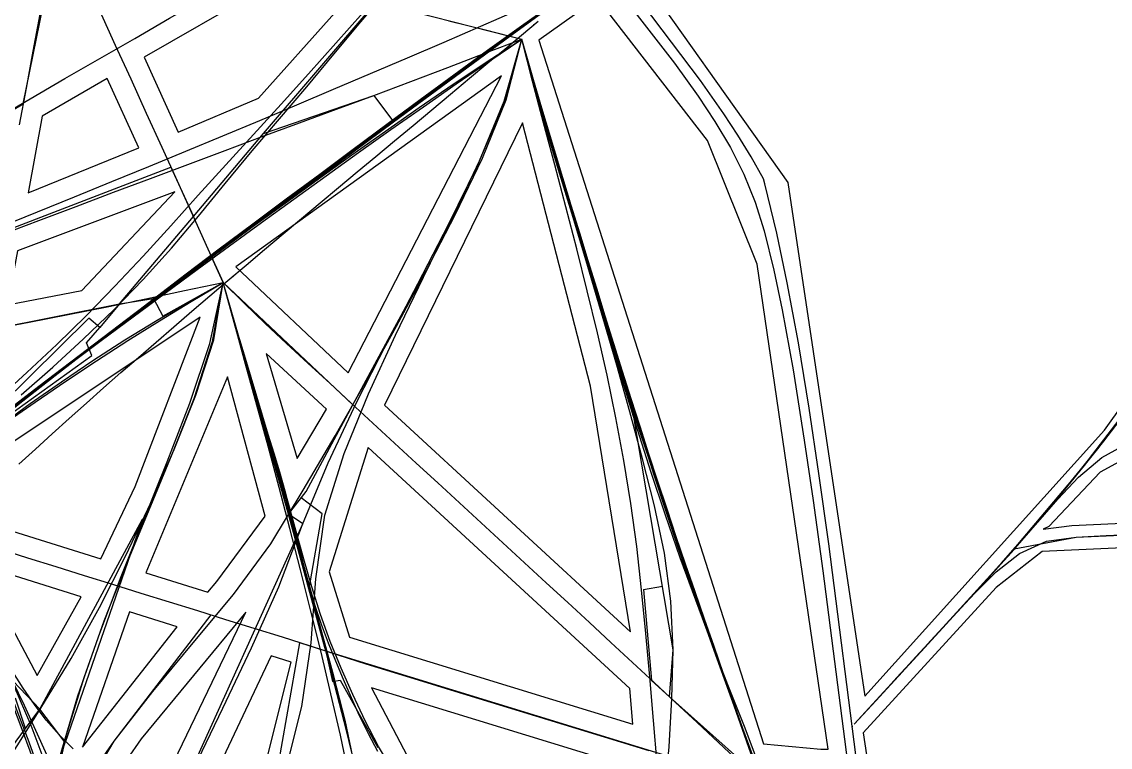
# Model space of a CAD drawing. Header units: metres. Extents: x 465982 to 489928, y 209046 to 231790.
# Drawn here: x 478407 to 481878, y 222026 to 224340 of the extents above; entities that cross this region are included whole.
import ezdxf

# ---------------------------------------------------------------- set-up
doc = ezdxf.new("R2010")
doc.units = ezdxf.units.M
for name, color, linetype in [('ANCHORS_INSIDE', 30, 'CONTINUOUS'), ('ANCHORS_OUTSIDE', 30, 'CONTINUOUS'), ('CELL', 1, 'CONTINUOUS'), ('GREEN_CORRIDOR_EDGES', 3, 'CONTINUOUS'), ('GREEN_CORRIDOR_PARCELS', 3, 'CONTINUOUS'), ('WOOL_PARCELS', 32, 'CONTINUOUS'), ('WOOL_ROADS_L1', 30, 'CONTINUOUS'), ('WOOL_ROADS_L2', 94, 'CONTINUOUS'), ('WOOL_THREADS', 8, 'CONTINUOUS')]:
    doc.layers.add(name, color=color, linetype=linetype)

msp = doc.modelspace()

# ---------------------------------------------------------------- linework, layer by layer
at = {"layer": 'ANCHORS_INSIDE'}
for p in [(480040.095, 224330.444), (479079.367, 223527.539)]:
    msp.add_point(p, dxfattribs=at)
at = {"layer": 'ANCHORS_OUTSIDE'}
msp.add_point((481054.926, 222091.785), dxfattribs=at)
at = {"layer": 'CELL'}
for points in [[(479935.2, 226877.25), (479947.57, 226816.67), (479957.32, 226754.15), (479969.5, 226658.54), (480198.89, 224597.09), (480203.1, 224580.54), (480212.37, 224567.67), (480280.16, 224476.95), (480487.96, 224207.72), (480563.77, 224102.8), (480617.33, 224022.17), (480666.38, 223939.18), (480709.26, 223853.29), (480745.06, 223764.31), (480774.19, 223672.62), (480805.43, 223547.49), (480831.62, 223420.7), (480866.17, 223229.34), (480902.1, 223005.28), (480930.22, 222812.81), (480960.89, 222587.95), (481077.1, 221687.65)], [(481072.99, 221951.08), (480980.11, 222674.56), (480949, 222899.35), (480917.73, 223107.74), (480883.24, 223315.61), (480847.58, 223506.82), (480814.2, 223665.43), (480776.62, 223823.08), (480772.2, 223838.68), (480732.45, 223909.29), (480690.29, 223978.5), (480645.92, 224046.31), (480570.97, 224152.11), (480385.76, 224397.04)]]:
    msp.add_lwpolyline(points, dxfattribs=at)
at = {"layer": 'GREEN_CORRIDOR_EDGES'}
msp.add_lwpolyline([(478397.154, 222928.39), (478450.297, 222977.093), (478503.882, 223025.799), (478558.005, 223074.528), (478612.476, 223123.185), (478667.432, 223171.885), (478722.943, 223220.774), (478778.677, 223269.422), (478834.999, 223318.343), (478891.689, 223367.252), (478948.741, 223416.305), (479006.28, 223465.371), (479064.218, 223514.657), (479122.41, 223563.959), (479181.057, 223613.524), (479239.857, 223662.967), (479298.851, 223712.51), (479357.929, 223762.062), (479417.008, 223811.579), (479476.252, 223861.023), (479535.603, 223910.55), (479594.958, 223960.026), (479654.418, 224009.581), (479714.27, 224059.379), (479774.233, 224109.325), (479834.56, 224159.653), (479893.351, 224208.625), (479946.846, 224252.969), (480000.404, 224297.405), (480053.786, 224341.829)], dxfattribs=at)
at = {"layer": 'GREEN_CORRIDOR_PARCELS'}
for points in [[(478904.869, 223988.302), (479161.346, 224096.178), (479404.631, 224368.257), (479152.618, 224431.918), (478796.367, 224226.627)], [(478427.152, 223794.338), (478780.2, 223937.808), (478679.344, 224159.337), (478472.001, 224039.114)], [(478361.432, 223437.059), (478598.22, 223482.736), (478894.88, 223797.872), (478392.895, 223608.928)]]:
    msp.add_lwpolyline(points, close=True, dxfattribs=at)
at = {"layer": 'WOOL_PARCELS'}
for points in [[(481095.483, 222189.056), (481859.781, 223037.138), (483140.897, 224827.428), (483510.833, 225809.005), (481163.047, 227216.055), (480945.763, 227248.653), (480025.99, 227002.18), (480027.087, 226773.125), (480249.692, 224771.937), (480315.316, 224581.252), (480849.718, 223826.886)], [(480955.199, 222019.957), (480978.184, 222019.726), (480752.188, 223566.577), (480593.486, 223961.027), (480242.946, 224415.194), (480055.91, 224280.868), (480771.724, 222036.506)], [(479447.085, 223220.268), (479936.935, 224167.45), (479088.98, 223558.635)], [(480347.598, 222394.041), (480220.383, 223177.882), (480003.156, 224017.15), (479563.008, 223116.964)], [(478658.989, 222626.978), (478767.818, 222857.452), (478975.815, 223398.031), (478265.19, 222924.711), (478233.1, 222760.085)], [(479285.246, 222946.947), (479378.792, 223104.428), (479185.647, 223281.898)], [(479000.288, 222520.503), (479028.466, 222554.415), (479183.099, 222762.968), (479062.204, 223206.999), (478802.086, 222582.371)], [(481755.529, 222733.438), (483137.991, 222796.761), (483198.588, 223190.193), (481954.787, 222962.532), (481846.029, 222902.994), (481681.515, 222729.452), (481663.57, 222721.207)], [(480355.324, 222099.857), (480345.251, 222213.439), (479511.67, 222981.557), (479386.601, 222585.239), (479452.138, 222376.957)], [(481662.153, 219583.005), (482757.532, 221643.463), (483061.115, 222332.511), (483133.734, 222717.567), (481661.14, 222650.116), (481514.539, 222534.932), (481090.387, 222072.194), (481201.121, 221334.842)], [(478456.088, 222254.301), (478596.095, 222505.894), (478267.965, 222608.35)], [(478600.626, 222026.427), (478902.198, 222410.34), (478749.703, 222457.941)], [(478803.179, 221952.882), (478878.667, 221952.568), (479120.94, 222456.446), (478787.379, 222052.098), (478742.114, 221986.829)], [(479029.433, 221952.712), (479179.455, 221953.694), (479265.455, 222297.211), (479201.483, 222317.677)], [(479657.941, 221955.67), (480346.691, 221961.937), (479521.968, 222214.964)]]:
    msp.add_lwpolyline(points, close=True, dxfattribs=at)
at = {"layer": 'WOOL_ROADS_L1'}
msp.add_lwpolyline([(481061.714, 222099.2), (481429.162, 222500.35), (481571.738, 222658.328), (481783.936, 222911.082), (481983.307, 223170.11), (482309.838, 223605.63), (482758.87, 224223.116), (482957.182, 224485.097), (483091.953, 224656.328), (483236.881, 224953.579), (483311.462, 225161.482), (483433.296, 225469.541), (483523.504, 225670.635), (483671.837, 225964.697), (483778.19, 226156.247), (483949.208, 226436.846), (484069.357, 226620.172), (484383.112, 227071.078), (484507.913, 227303.72), (484535.196, 227363.325), (484547.875, 227362.894), (484564.325, 227391.335)], dxfattribs=at)
at = {"layer": 'WOOL_ROADS_L2'}
for points in [[(478114.378, 223902.433), (478410.554, 224077.849), (478526.364, 224646.869)], [(479963.061, 224294.133), (480219.632, 224480.743)], [(479177.614, 223983.015), (479536.38, 224402.943)], [(479536.38, 224402.943), (479963.061, 224294.133)], [(479591.874, 224020.988), (479963.061, 224294.133)], [(479963.061, 224294.133), (480001.604, 224284.304)], [(480757.699, 221931.748), (480559.341, 222495.487), (480328.267, 223177.801), (480161.087, 223729.809), (480001.604, 224284.304)], [(479177.614, 223983.015), (479529.42, 224104.994), (479591.874, 224020.988)], [(478826.141, 223457.187), (478845.619, 223466.181), (479591.874, 224020.988)], [(478953.762, 223718.35), (479177.614, 223983.015)], [(478004.487, 223538.912), (478882.357, 223875.644), (478953.762, 223718.35)], [(478718.142, 223439.772), (478953.762, 223718.35)], [(479257.545, 222769.759), (479049.099, 223508.335), (479012.061, 223589.924)], [(479462.676, 223118.052), (479694.057, 223546.617)], [(478855.965, 223400.689), (479049.099, 223508.335), (479462.676, 223118.052)], [(478718.142, 223439.772), (478826.141, 223457.187)], [(478826.141, 223457.187), (478855.965, 223400.689)], [(477904.951, 223278.96), (478718.142, 223439.772)], [(478718.142, 223439.772), (478655.083, 223365.216), (478620.077, 223394.824)], [(478257.382, 223007.172), (478244.93, 223024.447), (478620.077, 223394.824)], [(478257.382, 223007.172), (478630.225, 223274.87), (478613.128, 223315.612), (478655.083, 223365.216)], [(479257.545, 222769.759), (479313.341, 222841.452), (479462.676, 223118.052)], [(480471.861, 222186.879), (480484.337, 222336.506), (480354.988, 223098.901)], [(481571.738, 222658.328), (481769.41, 222695.478), (482534.139, 222729.841), (483011.546, 222757.419), (483201.204, 222775.491), (483485.559, 222811.396), (483610.043, 222855.433)], [(479364.358, 222770.581), (479298.057, 222821.584)], [(478464.008, 222147.064), (478792.077, 222752.957), (478545.272, 222040.488), (478464.008, 222147.064)], [(479302.45, 222738.773), (479257.545, 222769.759)], [(479376.623, 222332.466), (479257.545, 222769.759)], [(479322.908, 222531.923), (479364.358, 222770.581)], [(478157.416, 222716.715), (478358.118, 222258.371), (478464.008, 222147.064)], [(478916.758, 221885.698), (479302.45, 222738.773)], [(480389.126, 222528.793), (480449.962, 222539.115)], [(480389.126, 222528.793), (480415.374, 222239), (480471.861, 222186.879)], [(478636.616, 221935.513), (478700.882, 222045.283), (479010.551, 222447.838)], [(479210.862, 221886.795), (479292.851, 222358.867)], [(479376.623, 222332.466), (479292.851, 222358.867)], [(479376.623, 222332.466), (479397.769, 222234.953), (479421.506, 222240.101), (479542.467, 222024.392)], [(480456.349, 222000.84), (479376.623, 222332.466)], [(477811.406, 221227.386), (477914.887, 221402.811), (478418.811, 222085.304), (478386.071, 222181.99)], [(480757.699, 221931.748), (480471.861, 222186.879)], [(478418.811, 222085.304), (478464.008, 222147.064)], [(478530.242, 221997.791), (478545.272, 222040.488)]]:
    msp.add_lwpolyline(points, dxfattribs=at)
at = {"layer": 'WOOL_THREADS'}
for points in [[(478322.377, 224029.818), (478433.314, 224094.354), (478544.333, 224158.726), (478655.583, 224222.971), (478766.729, 224287.089), (478878.036, 224351.241), (478989.348, 224415.384), (479100.682, 224479.234), (479212.012, 224542.875), (479323.382, 224606.545), (479434.799, 224670.453), (479546.212, 224734.619), (479657.625, 224798.786), (479769.084, 224862.783), (479880.388, 224926.86), (479991.405, 224990.868), (480102.551, 225055.188)], [(478326.074, 223132.894), (478423.06, 223220.901), (478518.416, 223310.699), (478612.003, 223402.382), (478703.33, 223496.364), (478793.214, 223591.845), (478881.602, 223688.925), (478969.294, 223786.392), (479057.202, 223883.545), (479145.378, 223980.286), (479233.432, 224077.058), (479321.235, 224174.184), (479408.53, 224271.811), (479495.386, 224369.869), (479582.018, 224467.863), (479668.499, 224565.785), (479754.956, 224663.851), (479841.382, 224762.13), (479928.002, 224860.244), (480014.94, 224957.863), (480102.551, 225055.188)], [(478404.618, 223150.243), (478505.096, 223238.301), (478603.754, 223328.581), (478700.157, 223421.499), (478793.618, 223517.628), (478883.655, 223617.254), (478970.141, 223719.961), (479054.887, 223824.381), (479140.922, 223927.893), (479228.042, 224030.452), (479315.342, 224132.928), (479401.957, 224236.169), (479488.054, 224339.977), (479574.648, 224443.336), (479661.676, 224546.197), (479748.762, 224648.959), (479835.795, 224751.835), (479923.361, 224854.174), (480012.284, 224955.145), (480102.551, 225055.188)], [(478303.374, 223048.044), (478407.497, 223130.086), (478511.614, 223211.869), (478615.762, 223293.483), (478720.367, 223374.306), (478825.215, 223455.004), (478930.372, 223535.67), (479036.146, 223616.129), (479142.966, 223695.569), (479250.058, 223774.633), (479356.984, 223853.948), (479463.722, 223933.581), (479570.571, 224013.136), (479677.426, 224092.401), (479784.693, 224170.998), (479892.131, 224249.376), (480000.664, 224326.987), (480109.89, 224404.093), (480219.632, 224480.743)], [(478338.549, 223686.124), (478456.766, 223733.977), (478575.149, 223781.951), (478693.503, 223830.047), (478811.821, 223878.283), (478929.982, 223926.684), (479047.992, 223975.606), (479165.715, 224025.12), (479283.289, 224074.972), (479400.862, 224124.897), (479518.572, 224174.647), (479636.445, 224224.428), (479754.032, 224274.541), (479870.695, 224325.516), (479986.987, 224377.127), (480103.176, 224428.895), (480219.632, 224480.743)], [(478359.044, 223099.174), (478460.894, 223177.406), (478562.816, 223255.535), (478664.958, 223333.264), (478767.471, 223410.674), (478870.283, 223487.917), (478973.137, 223565.23), (479076.343, 223642.304), (479179.985, 223719.015), (479283.588, 223795.76), (479387.12, 223872.566), (479490.571, 223949.435), (479594.086, 224026.152), (479697.623, 224102.616), (479801.337, 224178.808), (479905.203, 224254.757), (480009.58, 224330.322), (480114.427, 224405.62), (480219.632, 224480.743)], [(478464.451, 224363.77), (478441.876, 224246.267), (478420.131, 224128.497), (478398.497, 224010.779)], [(478655.41, 224374.042), (478704.741, 224265.706), (478754.06, 224157.389), (478803.447, 224048.911), (478852.832, 223940.436), (478902.148, 223832.156), (478951.316, 223723.965), (479000.119, 223616.083), (479049.099, 223508.335)], [(479768.152, 224343.46), (479884.974, 224313.723), (480001.604, 224284.304)], [(478307.046, 223050.281), (478410.047, 223131.032), (478513.121, 223211.495), (478616.305, 223291.71), (478720.007, 223371.033), (478824.041, 223450.038), (478928.491, 223528.942), (479033.657, 223607.369), (479139.91, 223684.558), (479246.48, 223761.601), (479353.049, 223838.512), (479459.664, 223915.242), (479566.658, 223991.276), (479674.055, 224066.603), (479782.183, 224140.696), (479891.208, 224213.273), (480001.604, 224284.304)], [(478342.958, 223661.401), (478461.418, 223706.379), (478580.113, 223751.191), (478698.838, 223795.878), (478817.594, 223840.43), (478936.288, 223884.743), (479054.856, 223929.106), (479173.288, 223973.438), (479291.826, 224017.519), (479410.652, 224061.162), (479529.42, 224104.994), (479647.815, 224149.329), (479765.75, 224194.224), (479883.521, 224239.364), (480001.604, 224284.304)], [(478354.508, 223092.487), (478456.059, 223169.453), (478557.723, 223246.255), (478659.469, 223322.892), (478761.544, 223398.965), (478863.895, 223474.568), (478966.272, 223549.904), (479068.726, 223625.18), (479171.599, 223699.818), (479274.449, 223774.214), (479377.371, 223848.413), (479480.471, 223922.437), (479583.899, 223995.989), (479687.616, 224069.064), (479791.644, 224141.616), (479896.208, 224213.377), (480001.604, 224284.304)], [(478586.544, 221880.417), (478700.882, 222045.283), (478825.064, 222203.37), (478952.994, 222358.451), (479081.334, 222512.902), (479200.974, 222674.259), (479303.528, 222846.155), (479405.996, 223018.656), (479504.779, 223193.095), (479601.481, 223368.898), (479696.349, 223545.641), (479788.639, 223723.802), (479875.723, 223904.603), (479951.381, 224090.456), (480001.604, 224284.304)], [(478955.739, 221957.798), (479048.162, 222150.021), (479139.111, 222342.948), (479226.182, 222537.477), (479301.538, 222736.2), (479383.205, 222932.646), (479474.357, 223125.022), (479570.835, 223314.821), (479669.283, 223503.642), (479767.128, 223692.836), (479860.903, 223884.019), (479943.948, 224080.011), (480001.604, 224284.304)], [(479249.42, 221956.484), (479299.281, 222155.646), (479329.421, 222358.57), (479344.101, 222563.149), (479373.282, 222766.305), (479435.206, 222962.533), (479512.073, 223153.361), (479598.146, 223340.368), (479688.014, 223525.595), (479778.449, 223710.551), (479866.14, 223896.818), (479945.189, 224086.87), (480001.604, 224284.304)], [(480736.664, 222001.475), (480706.586, 222085.27), (480675.644, 222172.48), (480644.95, 222259.832), (480614.333, 222347.056), (480583.879, 222434.381), (480553.681, 222521.905), (480523.743, 222609.37), (480493.934, 222697.087), (480464.418, 222784.953), (480435.331, 222873.031), (480406.613, 222961.116), (480378.272, 223049.002), (480350.229, 223136.928), (480322.461, 223224.795), (480294.915, 223312.828), (480267.489, 223401.018), (480240.211, 223489.169), (480213.081, 223577.411), (480186.057, 223665.7), (480159.114, 223754.05), (480132.322, 223842.251), (480105.618, 223930.411), (480078.959, 224018.66), (480052.835, 224106.762), (480027.096, 224195.189), (480001.604, 224284.304)], [(480738.701, 221995.15), (480703.666, 222091.229), (480668.196, 222189.83), (480633.048, 222288.798), (480598.21, 222387.661), (480563.647, 222486.559), (480529.322, 222585.507), (480495.502, 222684.564), (480462.199, 222783.678), (480429.527, 222883.036), (480397.33, 222982.598), (480365.552, 223082.126), (480334.089, 223181.891), (480302.9, 223281.799), (480271.936, 223381.757), (480241.147, 223481.819), (480210.593, 223581.893), (480180.207, 223681.97), (480149.907, 223782.2), (480119.725, 223882.378), (480089.702, 223982.422), (480059.716, 224082.724), (480030.405, 224183.204), (480001.604, 224284.304)], [(480741.886, 221979.139), (480702.521, 222091.169), (480661.318, 222205.086), (480620.327, 222319.261), (480579.674, 222433.714), (480539.718, 222548.522), (480500.204, 222663.209), (480461.536, 222777.963), (480423.8, 222893.111), (480386.741, 223008.539), (480350.163, 223124.195), (480313.991, 223239.918), (480278.151, 223355.687), (480242.685, 223471.501), (480207.468, 223587.313), (480172.42, 223703.209), (480137.485, 223819.179), (480102.604, 223935.339), (480067.889, 224051.441), (480034.312, 224167.471), (480001.604, 224284.304)], [(480433.002, 221972.616), (480421.757, 222111.401), (480409.448, 222250.205), (480396.344, 222388.936), (480382.77, 222527.633), (480368.017, 222666.109), (480349.181, 222803.719), (480326.967, 222940.591), (480301.472, 223076.64), (480273.005, 223212.193), (480242.417, 223347.248), (480210.058, 223481.824), (480176.367, 223616.097), (480141.688, 223750.083), (480106.398, 223883.69), (480070.692, 224017.044), (480035.758, 224150.336), (480001.604, 224284.304)], [(480761.308, 221959.211), (480711.572, 222091.492), (480658.481, 222225.122), (480606.54, 222359.509), (480556.133, 222494.379), (480506.699, 222629.55), (480459.301, 222765.569), (480414.109, 222902.279), (480370.559, 223039.629), (480328.034, 223177.309), (480285.993, 223315.177), (480244.184, 223453.299), (480202.436, 223591.382), (480160.604, 223729.555), (480118.605, 223867.856), (480076.86, 224005.994), (480037.892, 224144.598), (480001.604, 224284.304)], [(480455.834, 221872.498), (480471.219, 222026.77), (480480.142, 222181.523), (480484.337, 222336.506), (480476.634, 222491.291), (480455.937, 222644.697), (480424.37, 222796.106), (480386.319, 222946.214), (480345.787, 223095.507), (480303.877, 223244.424), (480260.864, 223392.921), (480217.26, 223541.202), (480173.276, 223689.328), (480129.008, 223837.477), (480084.715, 223985.654), (480041.207, 224134.25), (480001.604, 224284.304)], [(476790.515, 222015.341), (476893.023, 222073.769), (476995.071, 222132.577), (477095.702, 222192.968), (477194.601, 222255.162), (477292.585, 222318.924), (477390.352, 222383.518), (477488.114, 222448.651), (477585.302, 222514.492), (477681.782, 222581.166), (477777.772, 222648.591), (477873.43, 222716.391), (477968.888, 222784.729), (478064.307, 222853.573), (478159.951, 222922.48), (478255.865, 222991.09), (478352.265, 223059.118), (478449.257, 223126.448), (478546.788, 223193.006), (478645.273, 223258.603), (478744.763, 223323.067), (478845.301, 223385.965), (478946.755, 223447.614), (479049.099, 223508.335)], [(477042.481, 221965.617), (477123.498, 222055.382), (477207.331, 222142.079), (477294.365, 222225.427), (477384.629, 222305.523), (477477.039, 222383.155), (477570.661, 222459.461), (477664.946, 222535.118), (477759.926, 222609.98), (477855.603, 222684.31), (477951.476, 222758.268), (478047.008, 222832.509), (478142.842, 222906.073), (478239.015, 222978.957), (478335.879, 223051.025), (478433.824, 223121.909), (478532.882, 223191.455), (478633.189, 223259.236), (478734.899, 223324.98), (478838.239, 223388.206), (478943.005, 223449.168), (479049.099, 223508.335)], [(478305.362, 223357.857), (478429.887, 223381.832), (478554.444, 223405.86), (478678.487, 223430.685), (478802.028, 223456.433), (478925.37, 223482.52), (479049.099, 223508.335)], [(478368.321, 221993.055), (478466.899, 222150.432), (478563.594, 222309.306), (478654.037, 222471.833), (478738.241, 222637.449), (478817.666, 222805.654), (478892.812, 222975.758), (478961.847, 223148.332), (479018.661, 223325.286), (479049.099, 223508.335)], [(478508.09, 221878.201), (478549.3, 222065.123), (478605.143, 222248.514), (478669.466, 222429.017), (478739.528, 222606.953), (478813.078, 222783.552), (478886.627, 222960.166), (478956.222, 223138.375), (479015.061, 223320.376), (479049.099, 223508.335)], [(478529.368, 221998.024), (478585.803, 222189.296), (478651.019, 222378.068), (478721.719, 222564.954), (478795.779, 222750.743), (478870.243, 222936.539), (478942.141, 223123.399), (479006.214, 223313.138), (479049.099, 223508.335)], [(480695.062, 221978.473), (480628.875, 222040.979), (480560.721, 222104.765), (480491.875, 222168.412), (480423.273, 222232.209), (480354.593, 222296.034), (480285.667, 222359.715), (480216.618, 222423.341), (480147.569, 222486.965), (480078.521, 222550.591), (480009.472, 222614.219), (479940.419, 222677.849), (479871.363, 222741.478), (479802.32, 222805.113), (479733.294, 222868.758), (479664.276, 222932.403), (479595.25, 222996.033), (479526.225, 223059.652), (479457.454, 223123.163), (479388.612, 223186.657), (479319.468, 223250.189), (479250.335, 223313.73), (479182.371, 223377.948), (479115.489, 223442.775), (479049.099, 223508.335)], [(479542.341, 222012.217), (479511.87, 222068.235), (479484.122, 222125.753), (479457.97, 222183.76), (479432.49, 222241.875), (479407.894, 222299.955), (479384.346, 222358.245), (479362.499, 222417.281), (479342.5, 222476.965), (479324.943, 222537.579), (479308.382, 222598.381), (479293.001, 222659.301), (479277.975, 222720.383), (479262.599, 222781.227), (479246.586, 222842.088), (479229.543, 222902.687), (479211.228, 222963.072), (479192.703, 223023.471), (479174.42, 223083.906), (479156.401, 223144.505), (479138.516, 223204.985), (479119.903, 223265.387), (479101.588, 223325.566), (479083.364, 223385.746), (479065.926, 223446.591), (479049.099, 223508.335)], [(479591.982, 221948.723), (479544.153, 222027.976), (479501.168, 222109.945), (479462.051, 222193.545), (479424.699, 222277.857), (479390.068, 222362.827), (479358.936, 222449.293), (479331.281, 222537.185), (479305.694, 222625.589), (479281.223, 222714.327), (479256.699, 222802.795), (479231.558, 222891.376), (479204.927, 222979.533), (479178.323, 223067.619), (479151.843, 223155.874), (479125.515, 223244.162), (479099.704, 223331.904), (479073.983, 223419.759), (479049.099, 223508.335)], [(479450.56, 221931.131), (479422.505, 222064.097), (479392.641, 222196.572), (479360.986, 222328.62), (479328.231, 222460.267), (479295.222, 222591.936), (479261.776, 222723.405), (479227.371, 222854.578), (479192.094, 222985.706), (479156.411, 223116.764), (479120.543, 223247.531), (479084.758, 223377.709), (479049.099, 223508.335)], [(479477.331, 221934.998), (479442.297, 222079.097), (479405.488, 222222.797), (479367.378, 222365.738), (479328.675, 222508.705), (479290.125, 222651.623), (479251.215, 222794.422), (479211.23, 222937.243), (479170.493, 223079.987), (479129.523, 223222.703), (479089.077, 223365.283), (479049.099, 223508.335)], [(479467.313, 221969.124), (479437.774, 222111.62), (479401.939, 222252.517), (479363.126, 222392.336), (479325.11, 222532.247), (479287.998, 222672.221), (479250.551, 222812.178), (479210.852, 222951.555), (479169.434, 223090.484), (479127.714, 223229.364), (479087.541, 223368.412), (479049.099, 223508.335)], [(481061.714, 222099.2), (481154.327, 222200.312), (481246.463, 222300.863), (481338.423, 222401.189), (481430.28, 222501.575), (481521.445, 222602.183), (481611.193, 222703.812), (481698.801, 222807.35), (481784.798, 222912.273), (481869.053, 223018.792), (481951.186, 223127.069)], [(481061.714, 222099.2), (481152.291, 222198.101), (481242.4, 222296.457), (481332.217, 222394.458), (481421.904, 222492.423), (481511.27, 222590.732), (481599.643, 222690.148), (481686.032, 222791.279), (481770.601, 222894.083), (481853.637, 222998.355), (481934.797, 223104.368)], [(481061.714, 222099.2), (481136.799, 222181.203), (481211.302, 222262.554), (481286.201, 222344.312), (481361.158, 222426.124), (481436.033, 222507.952), (481510.538, 222589.946), (481584.325, 222672.753), (481656.831, 222757.169), (481727.996, 222842.76), (481798.168, 222928.874), (481867.152, 223015.772), (481934.51, 223103.913)], [(481061.714, 222099.2), (481131.048, 222174.926), (481199.799, 222250.007), (481268.706, 222325.25), (481337.682, 222400.576), (481406.615, 222475.924), (481475.498, 222551.473), (481544.057, 222627.381), (481611.785, 222704.015), (481678.095, 222781.968), (481743.349, 222861.127), (481807.941, 222940.841), (481871.558, 223021.251), (481933.849, 223102.935)], [(481061.714, 222099.2), (481130.862, 222174.722), (481199.414, 222249.591), (481268.116, 222324.628), (481336.843, 222399.726), (481405.528, 222474.889), (481474.111, 222550.25), (481542.328, 222625.945), (481609.708, 222702.277), (481675.709, 222779.775), (481740.687, 222858.444), (481804.895, 222937.596), (481868.177, 223017.49), (481930.113, 223098.487)], [(481061.714, 222099.2), (481143.417, 222188.424), (481224.632, 222277.092), (481305.932, 222365.827), (481387.199, 222454.57), (481468.359, 222543.525), (481549.016, 222632.962), (481628.536, 222723.458), (481706.12, 222815.538), (481782.426, 222908.461), (481857.361, 223002.504), (481930.505, 223098.177)], [(481061.714, 222099.2), (481135.435, 222179.713), (481208.535, 222259.536), (481281.997, 222339.734), (481355.65, 222420.129), (481429.133, 222500.403), (481502.23, 222580.686), (481574.591, 222661.508), (481645.562, 222743.644), (481715.114, 222827.088), (481783.881, 222911.269), (481851.686, 222996.362), (481918.069, 223082.742)], [(481061.714, 222099.2), (481130.014, 222173.795), (481197.693, 222247.707), (481265.463, 222321.713), (481333.174, 222395.666), (481400.821, 222469.608), (481468.532, 222543.835), (481535.958, 222618.36), (481602.584, 222693.479), (481667.863, 222769.814), (481731.946, 222847.096), (481795.293, 222924.775), (481857.542, 223002.955), (481918.432, 223082.452)], [(481061.714, 222099.2), (481135.414, 222179.694), (481208.496, 222259.496), (481281.943, 222339.665), (481355.598, 222420.015), (481429.113, 222500.212), (481502.279, 222580.382), (481574.714, 222661.088), (481645.689, 222743.161), (481715.187, 222826.573), (481783.922, 222910.693), (481851.691, 222995.713), (481917.949, 223082.068)], [(481061.714, 222099.2), (481150.207, 222195.83), (481238.179, 222291.861), (481326.02, 222387.709), (481413.833, 222483.592), (481501.55, 222579.921), (481588.212, 222677.052), (481673.061, 222775.955), (481756.208, 222876.42), (481837.808, 222978.155), (481917.508, 223081.722)], [(481061.714, 222099.2), (481140.937, 222185.717), (481219.608, 222271.621), (481298.543, 222357.808), (481377.485, 222444.056), (481456.245, 222530.374), (481534.551, 222617.004), (481611.811, 222704.355), (481687.487, 222793.174), (481761.842, 222883.35), (481834.957, 222974.494), (481906.385, 223067.127)], [(481061.714, 222099.2), (481147.708, 222193.104), (481233.184, 222286.414), (481318.65, 222379.685), (481404.126, 222473.032), (481489.456, 222566.67), (481574.27, 222661.225), (481657.23, 222757.486), (481738.396, 222855.322), (481818.205, 222954.108), (481896.476, 223054.151)], [(481061.714, 222099.2), (481132.87, 222176.915), (481203.411, 222253.95), (481274.185, 222331.231), (481345.076, 222408.639), (481415.874, 222485.998), (481486.811, 222563.733), (481557.573, 222642.05), (481627.206, 222721.576), (481695.473, 222802.247), (481762.536, 222883.843), (481828.699, 222966.154), (481893.379, 223049.66)], [(481061.714, 222099.2), (481139.03, 222183.636), (481215.821, 222267.486), (481292.814, 222351.543), (481369.978, 222435.814), (481446.952, 222520.072), (481523.411, 222604.465), (481598.932, 222689.613), (481672.819, 222776.134), (481745.29, 222863.985), (481816.852, 222952.719), (481887.222, 223042.488)], [(481061.714, 222099.2), (481156.034, 222202.172), (481249.913, 222304.641), (481343.553, 222406.872), (481437.053, 222509.255), (481529.922, 222612.105), (481621.318, 222716.032), (481710.524, 222821.881), (481797.979, 222928.998), (481883.482, 223037.508)], [(481061.714, 222099.2), (481145.647, 222190.861), (481229.08, 222281.949), (481312.531, 222373.016), (481396.037, 222464.146), (481479.479, 222555.48), (481562.429, 222647.465), (481643.657, 222741.083), (481723.018, 222836.381), (481801.218, 222932.677), (481877.909, 223030.08)], [(481061.714, 222099.2), (481127.682, 222171.25), (481192.981, 222242.567), (481258.35, 222313.957), (481323.564, 222385.186), (481388.676, 222456.346), (481453.82, 222527.7), (481518.681, 222599.195), (481583.003, 222671.19), (481646.633, 222744.182), (481710.363, 222817.237), (481776.949, 222887.476), (481850.584, 222950.471), (481935.782, 222997.112)], [(478570.514, 222021.065), (478525.37, 222064.84), (478484.303, 222112.062), (478446.627, 222162.083), (478410.997, 222213.665), (478377.698, 222266.742), (478345.974, 222320.714), (478315.575, 222375.545), (478286.144, 222430.936), (478257.449, 222486.848), (478231.112, 222543.53), (478205.928, 222600.515), (478181.442, 222658.218), (478157.416, 222716.715)], [(478487.332, 221999.116), (478451.762, 222079.263), (478414.816, 222158.729), (478376.949, 222237.845), (478338.993, 222316.922), (478301.374, 222396.254), (478264.078, 222475.789), (478227.366, 222555.459), (478191.919, 222635.685), (478157.416, 222716.715)], [(478444.086, 221984.262), (478398.582, 222107.354), (478351.339, 222229.853), (478303.026, 222351.823), (478254.122, 222473.466), (478205.764, 222594.93), (478157.416, 222716.715)], [(478478.532, 221904.805), (478429.888, 222041.82), (478377.949, 222177.653), (478323.884, 222312.63), (478268.746, 222447.286), (478213.026, 222581.866), (478157.416, 222716.715)], [(478484.186, 221967.666), (478436.233, 222095.016), (478382.177, 222220.052), (478325.264, 222343.955), (478268.036, 222467.67), (478211.821, 222591.601), (478157.416, 222716.715)], [(481061.714, 222099.2), (481126.467, 222169.945), (481190.576, 222240.009), (481254.632, 222310.074), (481318.381, 222379.859), (481382.286, 222449.579), (481447.043, 222518.732), (481514.391, 222584.996), (481588.716, 222643.393), (481674.652, 222682.876), (481769.41, 222695.478), (481864.932, 222701.193), (481960.544, 222705.25)], [(480406.893, 222014.138), (480316.947, 222041.472), (480226.703, 222069.123), (480136.432, 222096.755), (480046.163, 222124.424), (479955.882, 222152.122), (479865.63, 222179.812), (479775.397, 222207.5), (479685.2, 222235.213), (479595.052, 222262.98), (479505.032, 222290.825), (479416.085, 222319.183), (479327.522, 222347.903), (479238.3, 222376.447), (479148.091, 222404.581), (479057.846, 222432.468), (478967.621, 222460.454), (478877.332, 222488.493), (478787.017, 222516.684), (478697.047, 222544.771), (478607.045, 222572.868), (478516.64, 222601.096), (478426.234, 222629.325), (478335.845, 222657.575)]]:
    msp.add_lwpolyline(points, dxfattribs=at)

doc.saveas('drawing.dxf')
